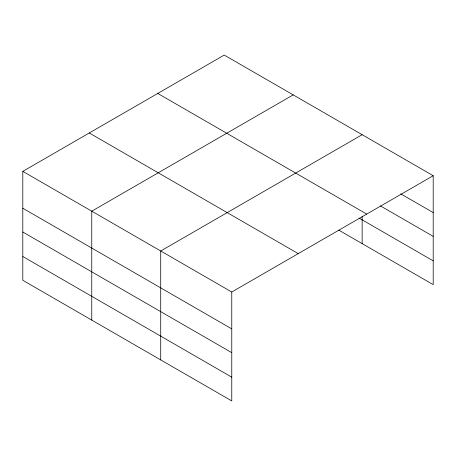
<?xml version="1.0" encoding="UTF-8"?>
<svg xmlns="http://www.w3.org/2000/svg" width="456" height="456" viewBox="0 0 456 456"><rect width="100%" height="100%" fill="white"/><g stroke="black" fill="none" stroke-linecap="round" stroke-linejoin="round"><path stroke-width="0.68" d="M231.768 352.665L231.768 292.011L22.8 171.365L22.8 280.286L231.768 400.932L231.768 352.665L22.8 232.018M22.8 171.365L224.232 55.068L433.2 175.714L433.2 284.635L338.757 230.109M293.191 94.882L91.759 211.179L91.759 320.101M362.149 134.697L160.717 250.994L160.717 359.909M231.768 292.011L433.2 175.714M400.738 193.851L433.2 212.593M380.526 205.958L433.2 236.368M157.759 93.446L366.727 214.092M359.072 218.065L433.2 260.86M89.273 132.987L298.241 253.633M22.8 208.244L231.768 328.89M22.8 256.511L231.768 377.158M362.149 216.343L362.149 243.612"/></g></svg>
